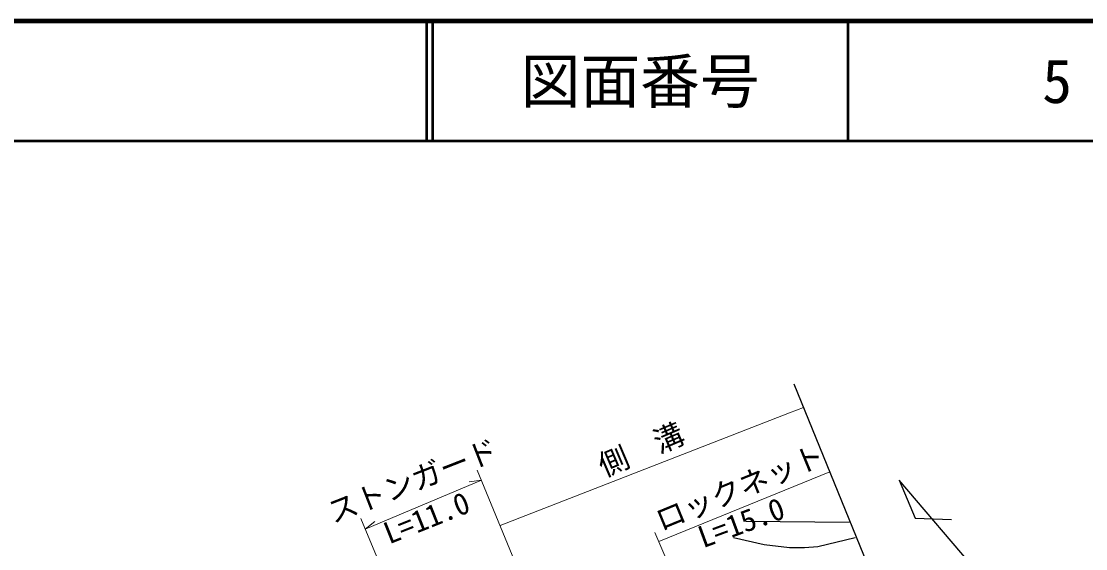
# Model space of a CAD drawing. Units: millimetres, scale not verified. Extents: x 40000 to 680000, y 20000 to 380000.
# Drawn here: x 474859 to 563888, y 335914 to 380000 of the extents above; entities that cross this region are included whole.
import ezdxf
from ezdxf.enums import TextEntityAlignment as Align

# ---------------------------------------------------------------- set-up
doc = ezdxf.new("R2010")
doc.units = ezdxf.units.MM
doc.header["$LTSCALE"] = 1000
for name, color, linetype, lineweight in [('M-BGD', 7, 'Continuous', 25), ('M-BMK-SRVR', 3, 'Continuous', 25), ('M-STR-HTXT', 7, 'Continuous', 13), ('M-TTL', 2, 'Continuous', 140), ('M-TTL-LINE', 7, 'Continuous', 50)]:
    doc.layers.add(name, color=color, linetype=linetype, lineweight=lineweight)
doc.layers.add('M-TTL-TXT', color=7, linetype='Continuous')
doc.styles.add('ＭＳ ゴシック', font='')
doc.styles.get('ＭＳ ゴシック').set_extended_font_data('MS Gothic')

msp = doc.modelspace()

# ---------------------------------------------------------------- linework, layer by layer
at = {"layer": 'M-BGD'}
for p, q in [((564572, 322573), (548290, 341635)), ((548290, 341635), (549618, 338456)), ((549618, 338456), (552667, 338361)), ((535458, 338215), (544094, 338131))]:
    msp.add_line(p, q, dxfattribs=at)
msp.add_lwpolyline([(534442, 336861), (536982, 336268), (539099, 336014), (540369, 336014), (541470, 336099), (544602, 336861)], dxfattribs=at)
at = {"layer": 'M-BMK-SRVR'}
msp.add_line((539466, 349682), (556462, 308200), dxfattribs=at)
at = {"layer": 'M-STR-HTXT'}
for p, q in [((513000, 342491), (527825, 306306)), ((542479, 342327), (528177, 336522)), ((513346, 341646), (503624, 337538)), ((513346, 341646), (512320, 341504)), ((503246, 338428), (519094, 301106)), ((503624, 337538), (504441, 338174)), ((527855, 337267), (539698, 309889))]:
    msp.add_line(p, q, dxfattribs=at)
msp.add_lwpolyline([(540272, 347712), (539099, 347275), (514900, 337854)], dxfattribs=at)
at = {"layer": 'M-TTL'}
msp.add_line((680000, 380000), (40000, 380000), dxfattribs=at)
at = {"layer": 'M-TTL-LINE'}
for p, q in [((508747, 380000), (508747, 370000)), ((509247, 380000), (509247, 370000)), ((543997, 380000), (543997, 370000)), ((40000, 370000), (680000, 370000))]:
    msp.add_line(p, q, dxfattribs=at)

# ---------------------------------------------------------------- texts
at = {"layer": 'M-STR-HTXT', "style": 'ＭＳ ゴシック'}
for s, rotation, p in [('側\u3000溝', 23.179, (523829, 341379)), ('ストンガード', 21.329, (501125, 337496)), ('ロックネット', 22.344, (528575, 336829)), ('L=11.0', 21.736, (505824, 335752)), ('L=15.0', 20.226, (532069, 335428))]:
    msp.add_text(s, height=1833, rotation=rotation, dxfattribs=at).set_placement(p, align=Align.BOTTOM_LEFT)
at = {"layer": 'M-TTL-TXT', "style": 'ＭＳ ゴシック'}
for s, p in [('図面番号', (526622, 375000)), ('5', (561497, 375000))]:
    msp.add_text(s, height=3666, dxfattribs=at).set_placement(p, align=Align.MIDDLE_CENTER)

doc.saveas('drawing.dxf')
